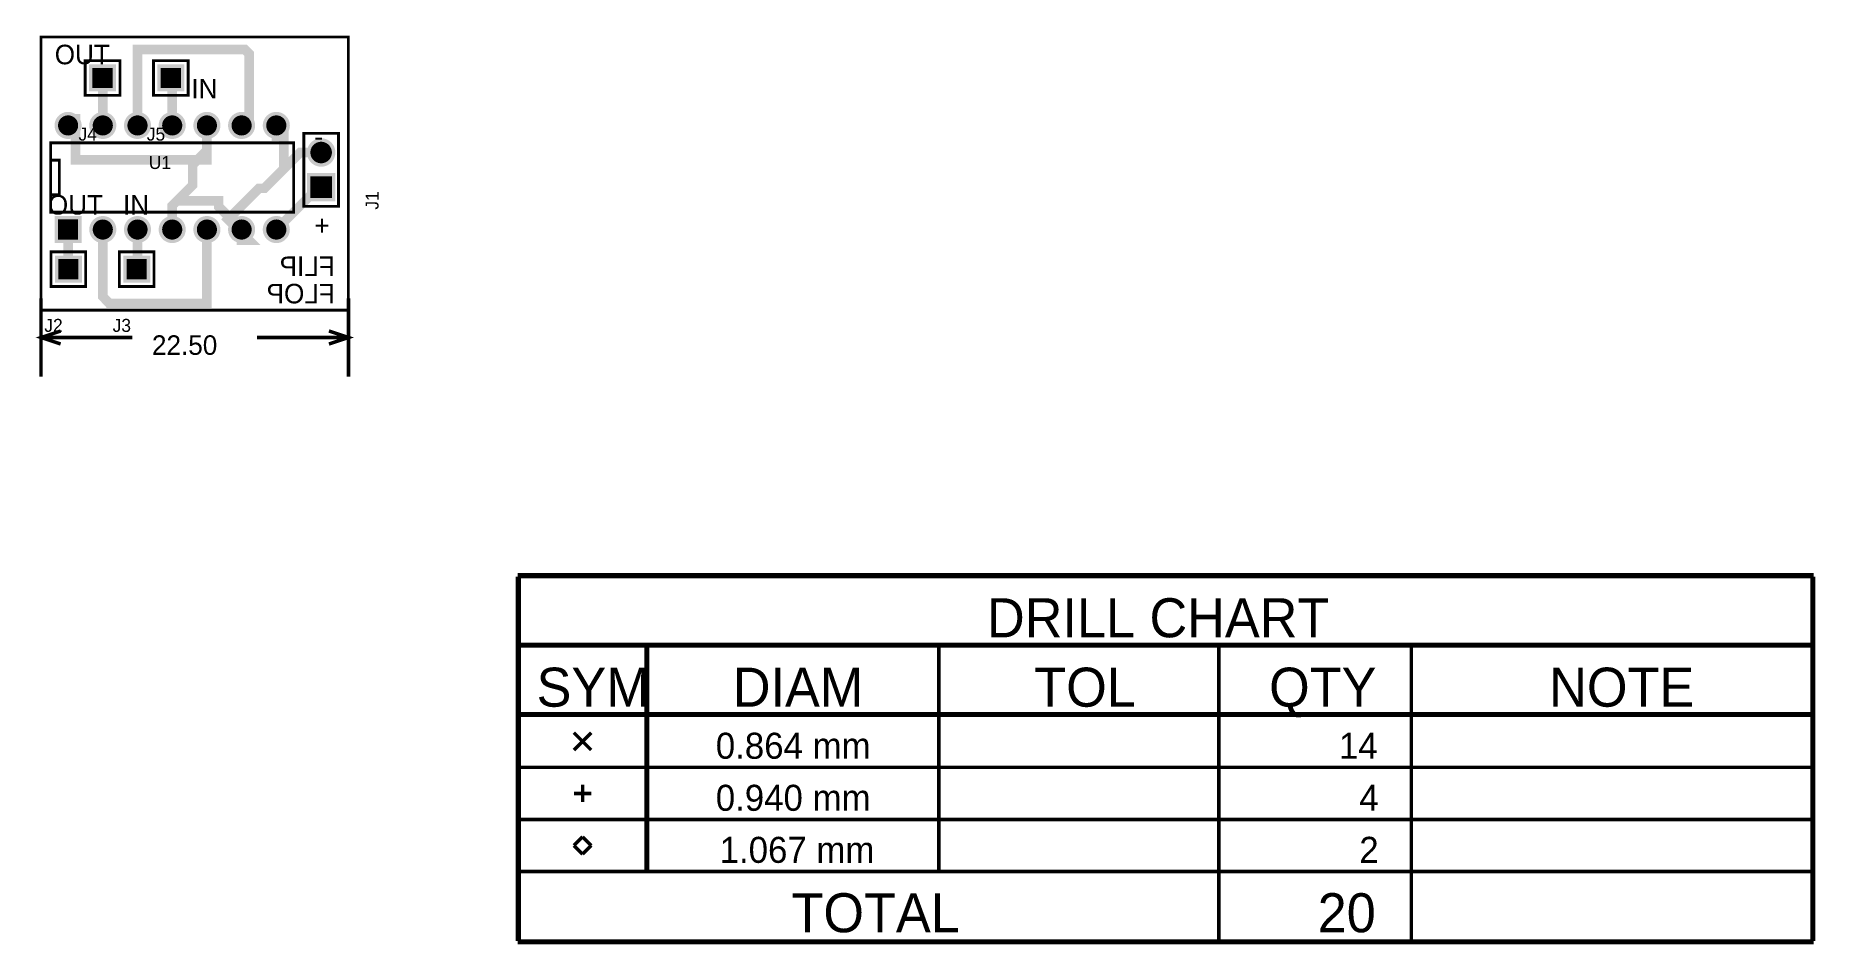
# Model space of a CAD drawing. Extents: x -1.39 to 3.73, y -1.06 to 1.56.
import ezdxf

# ---------------------------------------------------------------- set-up
doc = ezdxf.new("R2010")
doc.units = 0
doc.layers.get('0').update_dxf_attribs({"color": 1, "linetype": 'CONTINUOUS'})
for name, color, linetype in [('ASYBOT', 7, 'CONTINUOUS'), ('ASYTOP', 6, 'CONTINUOUS'), ('BOTTOM', 3, 'CONTINUOUS'), ('COMPONENTS_TOP', 1, 'CONTINUOUS'), ('DRILL', 1, 'CONTINUOUS'), ('DRLDWG', 8, 'CONTINUOUS'), ('GND', 4, 'CONTINUOUS'), ('INNER1', 8, 'CONTINUOUS'), ('INNER10', 1, 'CONTINUOUS'), ('INNER11', 2, 'CONTINUOUS'), ('INNER12', 3, 'CONTINUOUS'), ('INNER2', 1, 'CONTINUOUS'), ('INNER3', 2, 'CONTINUOUS'), ('INNER4', 3, 'CONTINUOUS'), ('INNER5', 4, 'CONTINUOUS'), ('INNER6', 5, 'CONTINUOUS'), ('INNER7', 6, 'CONTINUOUS'), ('INNER8', 7, 'CONTINUOUS'), ('INNER9', 8, 'CONTINUOUS'), ('OBS_ASYTOP', 6, 'CONTINUOUS'), ('OBS_DRLDWG', 8, 'CONTINUOUS'), ('OBS_GLOBAL_LAYER', 1, 'CONTINUOUS'), ('OBS_SSTOP', 4, 'CONTINUOUS'), ('OBS_TOP', 2, 'CONTINUOUS'), ('PADSTACKS', 1, 'CONTINUOUS'), ('POWER', 7, 'CONTINUOUS'), ('SMBOT', 1, 'CONTINUOUS'), ('SMTOP', 8, 'CONTINUOUS'), ('TOP', 2, 'CONTINUOUS')]:
    doc.layers.add(name, color=color, linetype=linetype)

# ---------------------------------------------------------------- blocks, each defined once
blk = doc.blocks.new('padstack_BCON100T_llb_pad3')
blk.add_point((0, 0))
at = {"layer": 'ASYBOT', "const_width": 0.062}
blk.add_lwpolyline([(-0.031, 0), (0.031, 0)], dxfattribs=at)
at = {"layer": 'ASYTOP', "const_width": 0.062}
blk.add_lwpolyline([(-0.031, 0), (0.031, 0)], dxfattribs=at)
at = {"layer": 'BOTTOM', "const_width": 0.062}
blk.add_lwpolyline([(-0.031, 0), (0.031, 0)], dxfattribs=at)
at = {"layer": 'DRILL', "const_width": 0.021}
blk.add_lwpolyline([(-0.0105, 0, 1), (0.0105, 0, 1)], format="xyb", close=True, dxfattribs=at)
at = {"layer": 'DRLDWG', "const_width": 0.021}
blk.add_lwpolyline([(-0.0105, 0, 1), (0.0105, 0, 1)], format="xyb", close=True, dxfattribs=at)
at = {"layer": 'GND', "const_width": 0.082}
blk.add_lwpolyline([(-0.041, 0), (0.041, 0)], dxfattribs=at)
at = {"layer": 'INNER1', "const_width": 0.062}
blk.add_lwpolyline([(-0.031, 0), (0.031, 0)], dxfattribs=at)
at = {"layer": 'INNER10', "const_width": 0.062}
blk.add_lwpolyline([(-0.031, 0), (0.031, 0)], dxfattribs=at)
at = {"layer": 'INNER11', "const_width": 0.062}
blk.add_lwpolyline([(-0.031, 0), (0.031, 0)], dxfattribs=at)
at = {"layer": 'INNER12', "const_width": 0.062}
blk.add_lwpolyline([(-0.031, 0), (0.031, 0)], dxfattribs=at)
at = {"layer": 'INNER2', "const_width": 0.062}
blk.add_lwpolyline([(-0.031, 0), (0.031, 0)], dxfattribs=at)
at = {"layer": 'INNER3', "const_width": 0.062}
blk.add_lwpolyline([(-0.031, 0), (0.031, 0)], dxfattribs=at)
at = {"layer": 'INNER4', "const_width": 0.062}
blk.add_lwpolyline([(-0.031, 0), (0.031, 0)], dxfattribs=at)
at = {"layer": 'INNER5', "const_width": 0.062}
blk.add_lwpolyline([(-0.031, 0), (0.031, 0)], dxfattribs=at)
at = {"layer": 'INNER6', "const_width": 0.062}
blk.add_lwpolyline([(-0.031, 0), (0.031, 0)], dxfattribs=at)
at = {"layer": 'INNER7', "const_width": 0.062}
blk.add_lwpolyline([(-0.031, 0), (0.031, 0)], dxfattribs=at)
at = {"layer": 'INNER8', "const_width": 0.062}
blk.add_lwpolyline([(-0.031, 0), (0.031, 0)], dxfattribs=at)
at = {"layer": 'INNER9', "const_width": 0.062}
blk.add_lwpolyline([(-0.031, 0), (0.031, 0)], dxfattribs=at)
at = {"layer": 'POWER', "const_width": 0.082}
blk.add_lwpolyline([(-0.041, 0), (0.041, 0)], dxfattribs=at)
at = {"layer": 'SMBOT', "const_width": 0.062}
blk.add_lwpolyline([(-0.031, 0), (0.031, 0)], dxfattribs=at)
at = {"layer": 'SMTOP', "const_width": 0.062}
blk.add_lwpolyline([(-0.031, 0), (0.031, 0)], dxfattribs=at)
at = {"layer": 'TOP', "const_width": 0.062}
blk.add_lwpolyline([(-0.031, 0), (0.031, 0)], dxfattribs=at)
blk = doc.blocks.new('padstack_BCON100T_llb_pad4')
blk.add_point((0, 0))
at = {"layer": 'ASYBOT', "const_width": 0.031}
blk.add_lwpolyline([(-0.0155, 0, 1), (0.0155, 0, 1)], format="xyb", close=True, dxfattribs=at)
at = {"layer": 'ASYTOP', "const_width": 0.031}
blk.add_lwpolyline([(-0.0155, 0, 1), (0.0155, 0, 1)], format="xyb", close=True, dxfattribs=at)
at = {"layer": 'BOTTOM', "const_width": 0.031}
blk.add_lwpolyline([(-0.0155, 0, 1), (0.0155, 0, 1)], format="xyb", close=True, dxfattribs=at)
at = {"layer": 'DRILL', "const_width": 0.021}
blk.add_lwpolyline([(-0.0105, 0, 1), (0.0105, 0, 1)], format="xyb", close=True, dxfattribs=at)
at = {"layer": 'DRLDWG', "const_width": 0.021}
blk.add_lwpolyline([(-0.0105, 0, 1), (0.0105, 0, 1)], format="xyb", close=True, dxfattribs=at)
at = {"layer": 'GND', "const_width": 0.041}
blk.add_lwpolyline([(-0.0205, 0, 1), (0.0205, 0, 1)], format="xyb", close=True, dxfattribs=at)
at = {"layer": 'INNER1', "const_width": 0.031}
blk.add_lwpolyline([(-0.0155, 0, 1), (0.0155, 0, 1)], format="xyb", close=True, dxfattribs=at)
at = {"layer": 'INNER10', "const_width": 0.031}
blk.add_lwpolyline([(-0.0155, 0, 1), (0.0155, 0, 1)], format="xyb", close=True, dxfattribs=at)
at = {"layer": 'INNER11', "const_width": 0.031}
blk.add_lwpolyline([(-0.0155, 0, 1), (0.0155, 0, 1)], format="xyb", close=True, dxfattribs=at)
at = {"layer": 'INNER12', "const_width": 0.031}
blk.add_lwpolyline([(-0.0155, 0, 1), (0.0155, 0, 1)], format="xyb", close=True, dxfattribs=at)
at = {"layer": 'INNER2', "const_width": 0.031}
blk.add_lwpolyline([(-0.0155, 0, 1), (0.0155, 0, 1)], format="xyb", close=True, dxfattribs=at)
at = {"layer": 'INNER3', "const_width": 0.031}
blk.add_lwpolyline([(-0.0155, 0, 1), (0.0155, 0, 1)], format="xyb", close=True, dxfattribs=at)
at = {"layer": 'INNER4', "const_width": 0.031}
blk.add_lwpolyline([(-0.0155, 0, 1), (0.0155, 0, 1)], format="xyb", close=True, dxfattribs=at)
at = {"layer": 'INNER5', "const_width": 0.031}
blk.add_lwpolyline([(-0.0155, 0, 1), (0.0155, 0, 1)], format="xyb", close=True, dxfattribs=at)
at = {"layer": 'INNER6', "const_width": 0.031}
blk.add_lwpolyline([(-0.0155, 0, 1), (0.0155, 0, 1)], format="xyb", close=True, dxfattribs=at)
at = {"layer": 'INNER7', "const_width": 0.031}
blk.add_lwpolyline([(-0.0155, 0, 1), (0.0155, 0, 1)], format="xyb", close=True, dxfattribs=at)
at = {"layer": 'INNER8', "const_width": 0.031}
blk.add_lwpolyline([(-0.0155, 0, 1), (0.0155, 0, 1)], format="xyb", close=True, dxfattribs=at)
at = {"layer": 'INNER9', "const_width": 0.031}
blk.add_lwpolyline([(-0.0155, 0, 1), (0.0155, 0, 1)], format="xyb", close=True, dxfattribs=at)
at = {"layer": 'POWER', "const_width": 0.041}
blk.add_lwpolyline([(-0.0205, 0, 1), (0.0205, 0, 1)], format="xyb", close=True, dxfattribs=at)
at = {"layer": 'SMBOT', "const_width": 0.031}
blk.add_lwpolyline([(-0.0155, 0, 1), (0.0155, 0, 1)], format="xyb", close=True, dxfattribs=at)
at = {"layer": 'SMTOP', "const_width": 0.031}
blk.add_lwpolyline([(-0.0155, 0, 1), (0.0155, 0, 1)], format="xyb", close=True, dxfattribs=at)
at = {"layer": 'TOP', "const_width": 0.031}
blk.add_lwpolyline([(-0.0155, 0, 1), (0.0155, 0, 1)], format="xyb", close=True, dxfattribs=at)
blk = doc.blocks.new('footprint_CON2_J1')
at = {"layer": 'PADSTACKS'}
for name, p in [('padstack_BCON100T_llb_pad3', (0, 0)), ('padstack_BCON100T_llb_pad4', (0.1, 0))]:
    blk.add_blockref(name, p, dxfattribs=at)
blk = doc.blocks.new('padstack_BCON100T_llb_pad2')
blk.add_point((0, 0))
at = {"layer": 'ASYBOT', "const_width": 0.058}
blk.add_lwpolyline([(-0.029, 0), (0.029, 0)], dxfattribs=at)
at = {"layer": 'ASYTOP', "const_width": 0.058}
blk.add_lwpolyline([(-0.029, 0), (0.029, 0)], dxfattribs=at)
at = {"layer": 'BOTTOM', "const_width": 0.058}
blk.add_lwpolyline([(-0.029, 0), (0.029, 0)], dxfattribs=at)
at = {"layer": 'DRILL', "const_width": 0.0185}
blk.add_lwpolyline([(-0.00925, 0, 1), (0.00925, 0, 1)], format="xyb", close=True, dxfattribs=at)
at = {"layer": 'DRLDWG', "const_width": 0.0185}
blk.add_lwpolyline([(-0.00925, 0, 1), (0.00925, 0, 1)], format="xyb", close=True, dxfattribs=at)
at = {"layer": 'GND', "const_width": 0.078}
blk.add_lwpolyline([(-0.039, 0), (0.039, 0)], dxfattribs=at)
at = {"layer": 'INNER1', "const_width": 0.058}
blk.add_lwpolyline([(-0.029, 0), (0.029, 0)], dxfattribs=at)
at = {"layer": 'INNER10', "const_width": 0.058}
blk.add_lwpolyline([(-0.029, 0), (0.029, 0)], dxfattribs=at)
at = {"layer": 'INNER11', "const_width": 0.058}
blk.add_lwpolyline([(-0.029, 0), (0.029, 0)], dxfattribs=at)
at = {"layer": 'INNER12', "const_width": 0.058}
blk.add_lwpolyline([(-0.029, 0), (0.029, 0)], dxfattribs=at)
at = {"layer": 'INNER2', "const_width": 0.058}
blk.add_lwpolyline([(-0.029, 0), (0.029, 0)], dxfattribs=at)
at = {"layer": 'INNER3', "const_width": 0.058}
blk.add_lwpolyline([(-0.029, 0), (0.029, 0)], dxfattribs=at)
at = {"layer": 'INNER4', "const_width": 0.058}
blk.add_lwpolyline([(-0.029, 0), (0.029, 0)], dxfattribs=at)
at = {"layer": 'INNER5', "const_width": 0.058}
blk.add_lwpolyline([(-0.029, 0), (0.029, 0)], dxfattribs=at)
at = {"layer": 'INNER6', "const_width": 0.058}
blk.add_lwpolyline([(-0.029, 0), (0.029, 0)], dxfattribs=at)
at = {"layer": 'INNER7', "const_width": 0.058}
blk.add_lwpolyline([(-0.029, 0), (0.029, 0)], dxfattribs=at)
at = {"layer": 'INNER8', "const_width": 0.058}
blk.add_lwpolyline([(-0.029, 0), (0.029, 0)], dxfattribs=at)
at = {"layer": 'INNER9', "const_width": 0.058}
blk.add_lwpolyline([(-0.029, 0), (0.029, 0)], dxfattribs=at)
at = {"layer": 'POWER', "const_width": 0.078}
blk.add_lwpolyline([(-0.039, 0), (0.039, 0)], dxfattribs=at)
at = {"layer": 'SMBOT', "const_width": 0.058}
blk.add_lwpolyline([(-0.029, 0), (0.029, 0)], dxfattribs=at)
at = {"layer": 'SMTOP', "const_width": 0.058}
blk.add_lwpolyline([(-0.029, 0), (0.029, 0)], dxfattribs=at)
at = {"layer": 'TOP', "const_width": 0.058}
blk.add_lwpolyline([(-0.029, 0), (0.029, 0)], dxfattribs=at)
blk = doc.blocks.new('footprint_CON1_J2')
at = {"layer": 'PADSTACKS'}
blk.add_blockref('padstack_BCON100T_llb_pad2', (0, 0), dxfattribs=at)
blk = doc.blocks.new('footprint_CON1_J3')
at = {"layer": 'PADSTACKS'}
blk.add_blockref('padstack_BCON100T_llb_pad2', (0, 0), dxfattribs=at)
blk = doc.blocks.new('footprint_CON1_J4')
at = {"layer": 'PADSTACKS'}
blk.add_blockref('padstack_BCON100T_llb_pad2', (0, 0), dxfattribs=at)
blk = doc.blocks.new('footprint_CON1_J5')
at = {"layer": 'PADSTACKS'}
blk.add_blockref('padstack_BCON100T_llb_pad2', (0, 0), dxfattribs=at)
blk = doc.blocks.new('padstack_DIP100T_llb_pad1')
blk.add_point((0, 0))
at = {"layer": 'ASYBOT', "const_width": 0.058}
blk.add_lwpolyline([(-0.029, 0), (0.029, 0)], dxfattribs=at)
at = {"layer": 'ASYTOP', "const_width": 0.058}
blk.add_lwpolyline([(-0.029, 0), (0.029, 0)], dxfattribs=at)
at = {"layer": 'BOTTOM', "const_width": 0.058}
blk.add_lwpolyline([(-0.029, 0), (0.029, 0)], dxfattribs=at)
at = {"layer": 'DRILL', "const_width": 0.017}
blk.add_lwpolyline([(-0.0085, 0, 1), (0.0085, 0, 1)], format="xyb", close=True, dxfattribs=at)
at = {"layer": 'DRLDWG', "const_width": 0.017}
blk.add_lwpolyline([(-0.0085, 0, 1), (0.0085, 0, 1)], format="xyb", close=True, dxfattribs=at)
at = {"layer": 'GND', "const_width": 0.078}
blk.add_lwpolyline([(-0.039, 0), (0.039, 0)], dxfattribs=at)
at = {"layer": 'INNER1', "const_width": 0.058}
blk.add_lwpolyline([(-0.029, 0), (0.029, 0)], dxfattribs=at)
at = {"layer": 'INNER10', "const_width": 0.058}
blk.add_lwpolyline([(-0.029, 0), (0.029, 0)], dxfattribs=at)
at = {"layer": 'INNER11', "const_width": 0.058}
blk.add_lwpolyline([(-0.029, 0), (0.029, 0)], dxfattribs=at)
at = {"layer": 'INNER12', "const_width": 0.058}
blk.add_lwpolyline([(-0.029, 0), (0.029, 0)], dxfattribs=at)
at = {"layer": 'INNER2', "const_width": 0.058}
blk.add_lwpolyline([(-0.029, 0), (0.029, 0)], dxfattribs=at)
at = {"layer": 'INNER3', "const_width": 0.058}
blk.add_lwpolyline([(-0.029, 0), (0.029, 0)], dxfattribs=at)
at = {"layer": 'INNER4', "const_width": 0.058}
blk.add_lwpolyline([(-0.029, 0), (0.029, 0)], dxfattribs=at)
at = {"layer": 'INNER5', "const_width": 0.058}
blk.add_lwpolyline([(-0.029, 0), (0.029, 0)], dxfattribs=at)
at = {"layer": 'INNER6', "const_width": 0.058}
blk.add_lwpolyline([(-0.029, 0), (0.029, 0)], dxfattribs=at)
at = {"layer": 'INNER7', "const_width": 0.058}
blk.add_lwpolyline([(-0.029, 0), (0.029, 0)], dxfattribs=at)
at = {"layer": 'INNER8', "const_width": 0.058}
blk.add_lwpolyline([(-0.029, 0), (0.029, 0)], dxfattribs=at)
at = {"layer": 'INNER9', "const_width": 0.058}
blk.add_lwpolyline([(-0.029, 0), (0.029, 0)], dxfattribs=at)
at = {"layer": 'POWER', "const_width": 0.078}
blk.add_lwpolyline([(-0.039, 0), (0.039, 0)], dxfattribs=at)
at = {"layer": 'SMBOT', "const_width": 0.058}
blk.add_lwpolyline([(-0.029, 0), (0.029, 0)], dxfattribs=at)
at = {"layer": 'SMTOP', "const_width": 0.058}
blk.add_lwpolyline([(-0.029, 0), (0.029, 0)], dxfattribs=at)
at = {"layer": 'TOP', "const_width": 0.058}
blk.add_lwpolyline([(-0.029, 0), (0.029, 0)], dxfattribs=at)
blk = doc.blocks.new('padstack_DIP100T_llb_pad2')
blk.add_point((0, 0))
at = {"layer": 'ASYBOT', "const_width": 0.029}
blk.add_lwpolyline([(-0.0145, 0, 1), (0.0145, 0, 1)], format="xyb", close=True, dxfattribs=at)
at = {"layer": 'ASYTOP', "const_width": 0.029}
blk.add_lwpolyline([(-0.0145, 0, 1), (0.0145, 0, 1)], format="xyb", close=True, dxfattribs=at)
at = {"layer": 'BOTTOM', "const_width": 0.029}
blk.add_lwpolyline([(-0.0145, 0, 1), (0.0145, 0, 1)], format="xyb", close=True, dxfattribs=at)
at = {"layer": 'DRILL', "const_width": 0.017}
blk.add_lwpolyline([(-0.0085, 0, 1), (0.0085, 0, 1)], format="xyb", close=True, dxfattribs=at)
at = {"layer": 'DRLDWG', "const_width": 0.017}
blk.add_lwpolyline([(-0.0085, 0, 1), (0.0085, 0, 1)], format="xyb", close=True, dxfattribs=at)
at = {"layer": 'GND', "const_width": 0.039}
blk.add_lwpolyline([(-0.0195, 0, 1), (0.0195, 0, 1)], format="xyb", close=True, dxfattribs=at)
at = {"layer": 'INNER1', "const_width": 0.029}
blk.add_lwpolyline([(-0.0145, 0, 1), (0.0145, 0, 1)], format="xyb", close=True, dxfattribs=at)
at = {"layer": 'INNER10', "const_width": 0.029}
blk.add_lwpolyline([(-0.0145, 0, 1), (0.0145, 0, 1)], format="xyb", close=True, dxfattribs=at)
at = {"layer": 'INNER11', "const_width": 0.029}
blk.add_lwpolyline([(-0.0145, 0, 1), (0.0145, 0, 1)], format="xyb", close=True, dxfattribs=at)
at = {"layer": 'INNER12', "const_width": 0.029}
blk.add_lwpolyline([(-0.0145, 0, 1), (0.0145, 0, 1)], format="xyb", close=True, dxfattribs=at)
at = {"layer": 'INNER2', "const_width": 0.029}
blk.add_lwpolyline([(-0.0145, 0, 1), (0.0145, 0, 1)], format="xyb", close=True, dxfattribs=at)
at = {"layer": 'INNER3', "const_width": 0.029}
blk.add_lwpolyline([(-0.0145, 0, 1), (0.0145, 0, 1)], format="xyb", close=True, dxfattribs=at)
at = {"layer": 'INNER4', "const_width": 0.029}
blk.add_lwpolyline([(-0.0145, 0, 1), (0.0145, 0, 1)], format="xyb", close=True, dxfattribs=at)
at = {"layer": 'INNER5', "const_width": 0.029}
blk.add_lwpolyline([(-0.0145, 0, 1), (0.0145, 0, 1)], format="xyb", close=True, dxfattribs=at)
at = {"layer": 'INNER6', "const_width": 0.029}
blk.add_lwpolyline([(-0.0145, 0, 1), (0.0145, 0, 1)], format="xyb", close=True, dxfattribs=at)
at = {"layer": 'INNER7', "const_width": 0.029}
blk.add_lwpolyline([(-0.0145, 0, 1), (0.0145, 0, 1)], format="xyb", close=True, dxfattribs=at)
at = {"layer": 'INNER8', "const_width": 0.029}
blk.add_lwpolyline([(-0.0145, 0, 1), (0.0145, 0, 1)], format="xyb", close=True, dxfattribs=at)
at = {"layer": 'INNER9', "const_width": 0.029}
blk.add_lwpolyline([(-0.0145, 0, 1), (0.0145, 0, 1)], format="xyb", close=True, dxfattribs=at)
at = {"layer": 'POWER', "const_width": 0.039}
blk.add_lwpolyline([(-0.0195, 0, 1), (0.0195, 0, 1)], format="xyb", close=True, dxfattribs=at)
at = {"layer": 'SMBOT', "const_width": 0.029}
blk.add_lwpolyline([(-0.0145, 0, 1), (0.0145, 0, 1)], format="xyb", close=True, dxfattribs=at)
at = {"layer": 'SMTOP', "const_width": 0.029}
blk.add_lwpolyline([(-0.0145, 0, 1), (0.0145, 0, 1)], format="xyb", close=True, dxfattribs=at)
at = {"layer": 'TOP', "const_width": 0.029}
blk.add_lwpolyline([(-0.0145, 0, 1), (0.0145, 0, 1)], format="xyb", close=True, dxfattribs=at)
blk = doc.blocks.new('footprint_DIP_14_U1')
at = {"layer": 'PADSTACKS'}
for name, p in [('padstack_DIP100T_llb_pad2', (0, 0.3)), ('padstack_DIP100T_llb_pad2', (0.1, 0.3)), ('padstack_DIP100T_llb_pad2', (0.2, 0.3)), ('padstack_DIP100T_llb_pad2', (0.3, 0.3)), ('padstack_DIP100T_llb_pad2', (0.4, 0.3)), ('padstack_DIP100T_llb_pad2', (0.5, 0.3)), ('padstack_DIP100T_llb_pad2', (0.6, 0.3)), ('padstack_DIP100T_llb_pad1', (0, 0)), ('padstack_DIP100T_llb_pad2', (0.1, 0)), ('padstack_DIP100T_llb_pad2', (0.2, 0)), ('padstack_DIP100T_llb_pad2', (0.3, 0)), ('padstack_DIP100T_llb_pad2', (0.4, 0)), ('padstack_DIP100T_llb_pad2', (0.5, 0)), ('padstack_DIP100T_llb_pad2', (0.6, 0))]:
    blk.add_blockref(name, p, dxfattribs=at)

msp = doc.modelspace()

# ---------------------------------------------------------------- linework, layer by layer
at = {"layer": 'BOARD_OUTLINE', "const_width": 0.00788}
msp.add_lwpolyline([(-1.3778, 0.7283), (-1.3778, 1.555), (-0.4921, 1.555), (-0.4921, 0.7677), (-1.3778, 0.7677), (-1.3778, 0.7283)], dxfattribs=at)
at = {"layer": 'BOTTOM', "const_width": 0.0276}
for points in [[(-0.8, 1.3), (-0.7785, 1.3), (-0.7785, 1.5067), (-0.7907, 1.5189), (-1.1, 1.5189), (-1.1, 1.3)], [(-1.2, 1.3), (-1.2, 1.4362), (-1.2007, 1.4369)], [(-1, 1.3), (-1, 1.433), (-1.0038, 1.4369)], [(-1.3, 1.3), (-1.3, 1.3189), (-1.2785, 1.3189), (-1.2785, 1.2007), (-0.9, 1.2007), (-0.9, 1.2689), (-0.9, 1.3)], [(-1, 1), (-1, 1.0689), (-0.941, 1.128), (-0.941, 1.187), (-0.9, 1.228), (-0.9, 1.3)], [(-0.7, 1.3), (-0.7, 1.2689), (-0.6785, 1.2689), (-0.6785, 1.175), (-0.6316, 1.222), (-0.5708, 1.222)], [(-0.5708, 1.222), (-0.6005, 1.222), (-0.6316, 1.222), (-0.6785, 1.175), (-0.7346, 1.1189), (-0.75, 1.1189), (-0.7785, 1.0904), (-0.8393, 1.0296), (-0.7785, 0.9689), (-0.8, 0.9689), (-0.8, 1)], [(-0.5708, 1.122), (-0.5781, 1.122), (-0.7, 1)], [(-1, 1), (-1, 1.0689), (-0.9863, 1.0826), (-0.8661, 1.0826), (-0.8661, 1.0661), (-0.8, 1)], [(-1.2991, 0.8858), (-1.3, 0.8867), (-1.3, 1)], [(-0.9, 1), (-0.9, 0.7873), (-1.1817, 0.7873), (-1.2, 0.807), (-1.2, 0.8702), (-1.2, 1)], [(-1.1023, 0.8858), (-1.1, 0.888), (-1.1, 1)]]:
    msp.add_lwpolyline(points, dxfattribs=at)
at = {"layer": 'OBS_ASYTOP', "const_width": 0.008}
for points in [[(-1.1507, 1.4869), (-1.2507, 1.4869), (-1.2507, 1.3869), (-1.1507, 1.3869), (-1.1507, 1.4869)], [(-0.9539, 1.4869), (-1.0538, 1.4869), (-1.0538, 1.3869), (-0.9539, 1.3869), (-0.9539, 1.4869)], [(-1.35, 1.1), (-1.325, 1.1), (-1.325, 1.2), (-1.325, 1.2), (-1.35, 1.2), (-1.35, 1.05), (-0.65, 1.05), (-0.65, 1.25), (-1.35, 1.25), (-1.35, 1.2)], [(-0.5208, 1.277), (-0.5208, 1.222), (-0.5208, 1.122), (-0.5208, 1.067), (-0.6208, 1.067), (-0.6208, 1.277), (-0.5208, 1.277)], [(-1.2491, 0.9358), (-1.3491, 0.9358), (-1.3491, 0.8358), (-1.2491, 0.8358), (-1.2491, 0.9358)], [(-1.0523, 0.9358), (-1.1523, 0.9358), (-1.1523, 0.8358), (-1.0523, 0.8358), (-1.0523, 0.9358)]]:
    msp.add_lwpolyline(points, dxfattribs=at)
at = {"layer": 'OBS_DRLDWG', "const_width": 0.01}
for points in [[(-0.005, 0.005), (3.73, 0.005)], [(-0.005, 0), (-0.005, -1.05)], [(0, 0), (0, -1.05)], [(0, 0), (3.725, 0)], [(3.725, 0), (3.725, -1.05)], [(3.73, 0), (3.73, -1.05)], [(0, -0.195), (3.725, -0.195)], [(0, -0.2), (3.725, -0.2)], [(0.365, -0.2), (0.365, -0.85)], [(0.37, -0.2), (0.37, -0.85)], [(1.2092, -0.2), (1.2092, -0.85)], [(2.0158, -0.2), (2.0158, -1.05)], [(2.5708, -0.2), (2.5708, -1.05)], [(0, -0.395), (3.725, -0.395)], [(0, -0.4), (3.725, -0.4)], [(0.1575, -0.45), (0.2075, -0.5)], [(0.1575, -0.5), (0.2075, -0.45)], [(0, -0.55), (3.725, -0.55)], [(0.1825, -0.65), (0.1825, -0.6)], [(0.1575, -0.625), (0.2075, -0.625)], [(0, -0.7), (3.725, -0.7)], [(0.1575, -0.775), (0.1825, -0.75)], [(0.1825, -0.75), (0.2075, -0.775)], [(0.1825, -0.8), (0.1575, -0.775)], [(0.2075, -0.775), (0.1825, -0.8)], [(0, -0.85), (3.725, -0.85)], [(-0.005, -1.055), (3.73, -1.055)], [(0, -1.05), (3.725, -1.05)]]:
    msp.add_lwpolyline(points, dxfattribs=at)
at = {"layer": 'OBS_GLOBAL_LAYER', "const_width": 0.00000833}
for points in [[(-1.2547, 1.3829), (-1.1467, 1.3829), (-1.1467, 1.4909), (-1.2547, 1.4909), (-1.2547, 1.3829)], [(-1.0578, 1.3829), (-0.9499, 1.3829), (-0.9499, 1.4909), (-1.0578, 1.4909), (-1.0578, 1.3829)], [(-1.354, 0.946), (-0.646, 0.946), (-0.646, 1.354), (-1.354, 1.354), (-1.354, 0.946)], [(-0.5168, 1.063), (-0.5168, 1.281), (-0.6248, 1.281), (-0.6248, 1.063), (-0.5168, 1.063)], [(-1.3531, 0.8318), (-1.2451, 0.8318), (-1.2451, 0.9398), (-1.3531, 0.9398), (-1.3531, 0.8318)], [(-1.1563, 0.8318), (-1.0483, 0.8318), (-1.0483, 0.9398), (-1.1563, 0.9398), (-1.1563, 0.8318)]]:
    msp.add_lwpolyline(points, close=True, dxfattribs=at)
at = {"layer": 'OBS_SSTOP', "const_width": 0.008}
for points in [[(-1.1507, 1.4869), (-1.2507, 1.4869), (-1.2507, 1.3869), (-1.1507, 1.3869), (-1.1507, 1.4869)], [(-0.9539, 1.4869), (-1.0538, 1.4869), (-1.0538, 1.3869), (-0.9539, 1.3869), (-0.9539, 1.4869)], [(-1.35, 1.1), (-1.325, 1.1), (-1.325, 1.2), (-1.325, 1.2), (-1.35, 1.2), (-1.35, 1.05), (-0.65, 1.05), (-0.65, 1.25), (-1.35, 1.25), (-1.35, 1.2)], [(-0.5208, 1.277), (-0.5208, 1.222), (-0.5208, 1.122), (-0.5208, 1.067), (-0.6208, 1.067), (-0.6208, 1.277), (-0.5208, 1.277)], [(-1.2491, 0.9358), (-1.3491, 0.9358), (-1.3491, 0.8358), (-1.2491, 0.8358), (-1.2491, 0.9358)], [(-1.0523, 0.9358), (-1.1523, 0.9358), (-1.1523, 0.8358), (-1.0523, 0.8358), (-1.0523, 0.9358)]]:
    msp.add_lwpolyline(points, dxfattribs=at)
at = {"layer": 'OBS_TOP', "const_width": 0.01}
for points in [[(-1.3778, 0.8014), (-1.3778, 0.5764)], [(-0.4921, 0.8014), (-0.4921, 0.5764)], [(-1.3216, 0.7077), (-1.3778, 0.6889), (-1.3216, 0.6702)], [(-1.3778, 0.6889), (-1.1145, 0.6889)], [(-0.4921, 0.6889), (-0.7554, 0.6889)], [(-0.5483, 0.6702), (-0.4921, 0.6889), (-0.5483, 0.7077)]]:
    msp.add_lwpolyline(points, dxfattribs=at)

# ---------------------------------------------------------------- block references
at = {"layer": 'COMPONENTS_TOP'}
ref = msp.add_blockref('footprint_CON1_J4', (-1.2007, 1.4369), dxfattribs=at)
ref.add_attrib('COMP_NAME', 'J4', (-1.2701, 1.2563), dxfattribs={"layer": 'ASYTOP', "height": 0.0375})
ref = msp.add_blockref('footprint_CON1_J5', (-1.0038, 1.4369), dxfattribs=at)
ref.add_attrib('COMP_NAME', 'J5', (-1.0733, 1.2563), dxfattribs={"layer": 'ASYTOP', "height": 0.0375})
ref = msp.add_blockref('footprint_DIP_14_U1', (-1.3, 1), dxfattribs=at)
ref.add_attrib('COMP_NAME', 'U1', (-1.0675, 1.1744), dxfattribs={"layer": 'ASYTOP', "height": 0.0375})
ref = msp.add_blockref('footprint_CON2_J1', (-0.5708, 1.122), dxfattribs=dict(at, rotation=90))
ref.add_attrib('COMP_NAME', 'J1', (-0.4052, 1.0575), dxfattribs={"layer": 'ASYTOP', "height": 0.0375, "rotation": 90})
ref = msp.add_blockref('footprint_CON1_J2', (-1.2991, 0.8858), dxfattribs=at)
ref.add_attrib('COMP_NAME', 'J2', (-1.3685, 0.7051), dxfattribs={"layer": 'ASYTOP', "height": 0.0375})
ref = msp.add_blockref('footprint_CON1_J3', (-1.1023, 0.8858), dxfattribs=at)
ref.add_attrib('COMP_NAME', 'J3', (-1.1717, 0.7051), dxfattribs={"layer": 'ASYTOP', "height": 0.0375})

# ---------------------------------------------------------------- texts
at = {"layer": 'BOTTOM'}
for s, height, p in [('OUT', 0.05625, (-1.3385, 1.4763)), ('IN', 0.05625, (-0.9448, 1.3778)), ('-', 0.0563, (-0.5905, 1.2401)), ('OUT', 0.05625, (-1.3581, 1.0432)), ('IN', 0.0561, (-1.1416, 1.0432)), ('+', 0.0563, (-0.5905, 0.9842))]:
    msp.add_text(s, height=height, dxfattribs=at).set_placement(p)
at = {"layer": 'BOTTOM', "text_generation_flag": 2}
for s, p in [('FLIP', (-0.5315, 0.8661)), ('FLOP', (-0.5315, 0.7873))]:
    msp.add_text(s, height=0.05625, dxfattribs=at).set_placement(p)
at = {"layer": 'DRLDWG'}
for s, height, p in [('DRILL CHART', 0.1125, (1.3479, -0.175)), ('SYM', 0.1125, (0.05, -0.375)), ('DIAM', 0.1125, (0.6154, -0.375)), ('TOL', 0.1125, (1.4842, -0.375)), ('QTY', 0.1125, (2.1608, -0.375)), ('NOTE', 0.1125, (2.9679, -0.375)), ('0.864 mm', 0.075, (0.5664, -0.525)), ('14', 0.075, (2.362, -0.525)), ('0.940 mm', 0.075, (0.5664, -0.675)), ('4', 0.075, (2.4208, -0.675)), ('1.067 mm', 0.075, (0.5775, -0.825)), ('2', 0.075, (2.4208, -0.825)), ('TOTAL', 0.1125, (0.7846, -1.025)), ('20', 0.1125, (2.3008, -1.025))]:
    msp.add_text(s, height=height, dxfattribs=at).set_placement(p)
at = {"layer": 'TOP'}
msp.add_text('22.50', height=0.05625, dxfattribs=at).set_placement((-1.0583, 0.6389))

doc.saveas('drawing.dxf')
